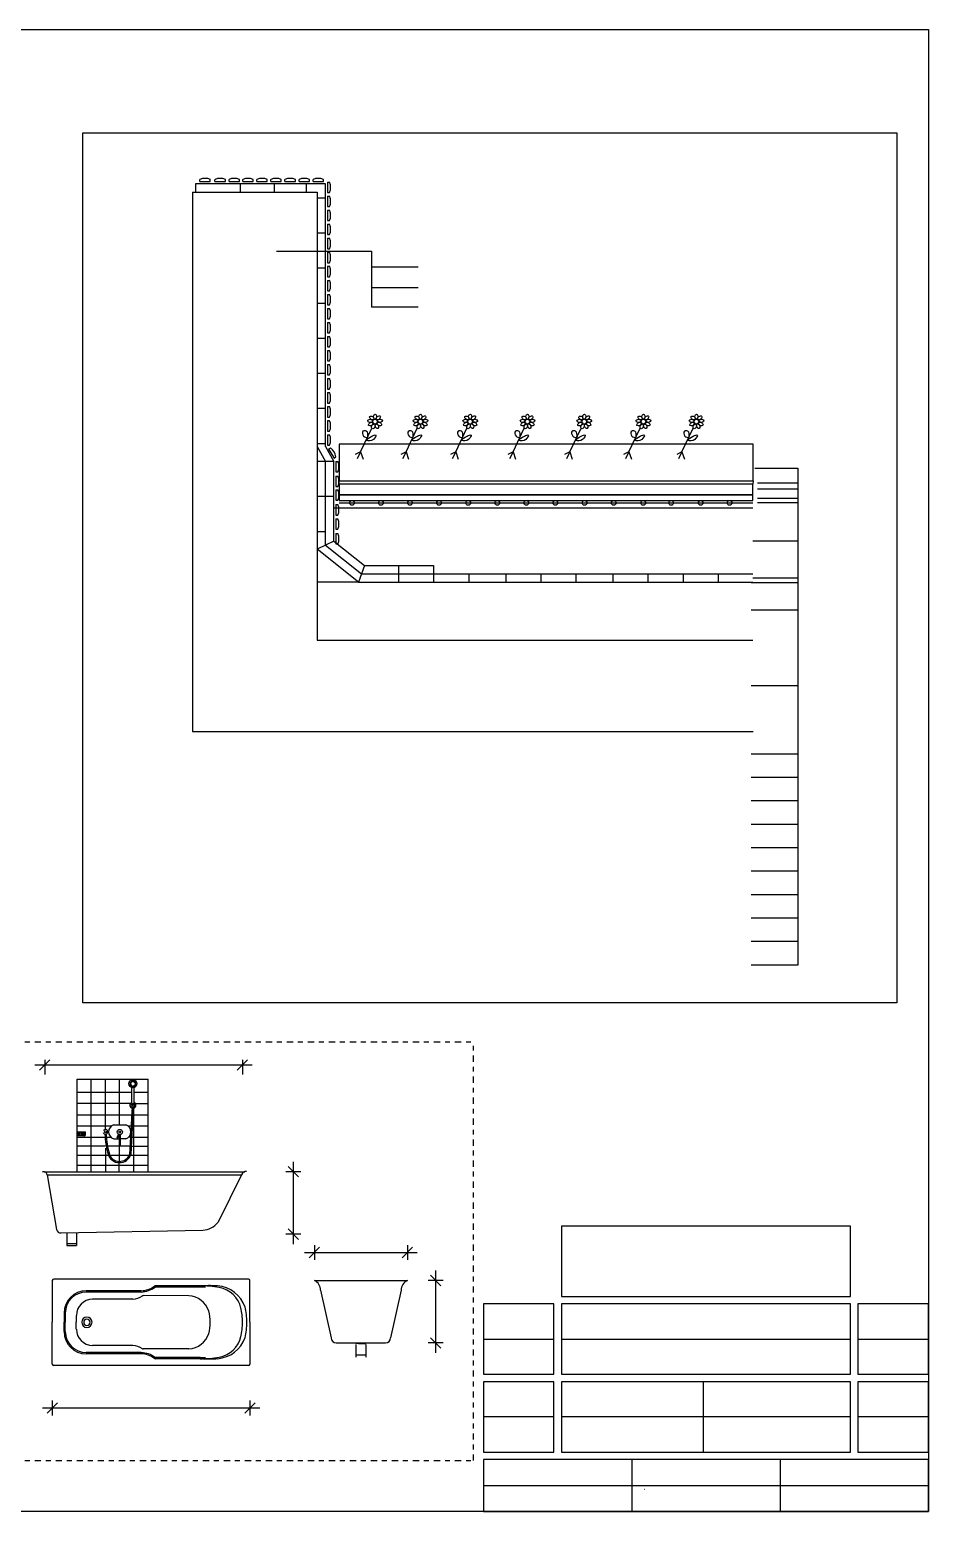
# Model space of a CAD drawing. Header units: metres. Extents: x -220 to 294, y -29 to 18.
# Drawn here: x 275.8 to 293.99, y -12 to 18 of the extents above; entities that cross this region are included whole.
import ezdxf

# ---------------------------------------------------------------- set-up
doc = ezdxf.new("R2010")
doc.units = ezdxf.units.M
doc.header["$MEASUREMENT"] = 0
doc.linetypes.add('DASHDOT4', pattern=[0.265, 0.125, -0.0625, 0.015, -0.0625])
for name, color, linetype in [('Cizgi', 7, 'Continuous'), ('G_YAZI', 7, 'Continuous'), ('Kutuphane', 7, 'Continuous'), ('LAYER3', 5, 'Continuous'), ('LAYER4', 3, 'Continuous'), ('Standart', 7, 'Continuous'), ('ÇERÇEVE', 1, 'Continuous')]:
    doc.layers.add(name, color=color, linetype=linetype)

msp = doc.modelspace()

# ---------------------------------------------------------------- linework, layer by layer
at = {"color": 7}
for p, q in [((279.249, 14.925), (279.249, 14.967)), ((279.249, 14.925), (279.46, 14.925)), ((279.46, 14.925), (279.46, 14.967)), ((279.46, 14.925), (279.46, 14.967)), ((279.555, 14.925), (279.555, 14.967)), ((279.555, 14.925), (279.766, 14.925)), ((279.766, 14.925), (279.766, 14.967)), ((279.766, 14.925), (279.766, 14.967)), ((279.839, 14.925), (279.839, 14.967)), ((279.839, 14.925), (280.051, 14.925)), ((280.051, 14.925), (280.051, 14.967)), ((280.051, 14.925), (280.051, 14.967)), ((280.062, 14.876), (280.062, 14.708)), ((280.117, 14.925), (280.117, 14.967)), ((280.117, 14.925), (280.328, 14.925)), ((280.328, 14.925), (280.328, 14.967)), ((280.328, 14.925), (280.328, 14.967)), ((280.401, 14.925), (280.401, 14.967)), ((280.401, 14.925), (280.612, 14.925)), ((280.612, 14.925), (280.612, 14.967)), ((280.612, 14.925), (280.612, 14.967)), ((280.685, 14.925), (280.685, 14.967)), ((280.685, 14.925), (280.897, 14.925)), ((280.75, 14.876), (280.75, 14.708)), ((280.897, 14.925), (280.897, 14.967)), ((280.897, 14.925), (280.897, 14.967)), ((280.971, 14.925), (280.971, 14.967)), ((280.971, 14.925), (281.183, 14.925)), ((281.182, 14.925), (281.182, 14.967)), ((281.183, 14.925), (281.183, 14.967)), ((281.255, 14.925), (281.255, 14.967)), ((281.255, 14.925), (281.467, 14.925)), ((281.398, 14.876), (281.398, 14.708)), ((281.466, 14.925), (281.466, 14.967)), ((281.467, 14.925), (281.467, 14.967)), ((281.539, 14.925), (281.539, 14.967)), ((281.54, 14.925), (281.751, 14.925)), ((281.751, 14.925), (281.751, 14.967)), ((281.751, 14.925), (281.751, 14.967)), ((281.831, 14.913), (281.873, 14.913)), ((281.831, 14.913), (281.831, 14.702)), ((281.831, 14.702), (281.873, 14.702)), ((281.789, 14.589), (281.621, 14.589)), ((281.831, 14.629), (281.873, 14.629)), ((281.831, 14.629), (281.831, 14.418)), ((281.831, 14.418), (281.873, 14.418)), ((281.831, 14.345), (281.873, 14.345)), ((281.831, 14.345), (281.831, 14.133)), ((281.831, 14.133), (281.873, 14.133)), ((281.789, 13.879), (281.621, 13.879)), ((281.831, 14.061), (281.873, 14.061)), ((281.831, 14.061), (281.831, 13.849)), ((281.831, 13.849), (281.873, 13.849)), ((280.8, 13.513), (282.725, 13.513)), ((281.831, 13.776), (281.873, 13.776)), ((281.831, 13.776), (281.831, 13.565)), ((281.831, 13.565), (281.873, 13.565)), ((282.725, 13.513), (282.725, 12.381)), ((281.831, 13.493), (281.873, 13.493)), ((281.831, 13.492), (281.831, 13.281)), ((281.831, 13.281), (281.873, 13.281)), ((281.831, 13.208), (281.831, 12.997)), ((281.831, 13.208), (281.873, 13.208)), ((281.789, 13.169), (281.621, 13.169)), ((281.831, 12.997), (281.873, 12.997)), ((281.831, 12.924), (281.873, 12.924)), ((281.831, 12.924), (281.831, 12.713)), ((281.831, 12.713), (281.873, 12.713)), ((281.831, 12.64), (281.873, 12.64)), ((281.831, 12.64), (281.831, 12.428)), ((281.789, 12.458), (281.621, 12.458)), ((281.831, 12.428), (281.873, 12.428)), ((281.831, 12.356), (281.873, 12.356)), ((281.831, 12.356), (281.831, 12.145)), ((281.831, 12.145), (281.873, 12.145)), ((281.831, 12.072), (281.873, 12.072)), ((281.831, 12.072), (281.831, 11.861)), ((281.789, 11.748), (281.621, 11.748)), ((281.831, 11.861), (281.873, 11.861)), ((281.831, 11.788), (281.873, 11.788)), ((281.831, 11.787), (281.831, 11.576)), ((281.831, 11.576), (281.873, 11.576)), ((281.831, 11.504), (281.873, 11.504)), ((281.831, 11.504), (281.831, 11.292)), ((281.831, 11.292), (281.873, 11.292)), ((281.831, 11.22), (281.873, 11.22)), ((281.831, 11.219), (281.831, 11.008)), ((281.789, 11.038), (281.621, 11.038)), ((281.831, 11.008), (281.873, 11.008)), ((281.831, 10.936), (281.873, 10.936)), ((281.831, 10.936), (281.831, 10.724)), ((281.831, 10.724), (281.873, 10.724)), ((281.831, 10.651), (281.873, 10.651)), ((281.831, 10.651), (281.831, 10.44)), ((281.789, 10.328), (281.621, 10.328)), ((281.831, 10.439), (281.873, 10.439)), ((281.831, 10.367), (281.873, 10.367)), ((281.831, 10.367), (281.831, 10.156)), ((281.831, 10.156), (281.873, 10.156)), ((281.831, 10.083), (281.873, 10.083)), ((281.831, 10.083), (281.831, 9.871)), ((281.789, 9.617), (281.621, 9.617)), ((281.831, 9.871), (281.873, 9.871)), ((281.831, 9.799), (281.873, 9.799)), ((281.831, 9.799), (281.831, 9.588)), ((281.831, 9.588), (281.873, 9.588)), ((281.855, 9.509), (281.892, 9.53)), ((281.855, 9.509), (281.963, 9.327)), ((281.963, 9.327), (282, 9.349)), ((282.501, 9.45), (282.394, 9.395)), ((282.501, 9.45), (282.431, 9.307)), ((282.501, 9.45), (282.55, 9.302)), ((283.42, 9.45), (283.313, 9.395)), ((283.42, 9.45), (283.351, 9.307)), ((283.42, 9.45), (283.469, 9.302)), ((284.426, 9.45), (284.319, 9.395)), ((284.426, 9.45), (284.356, 9.307)), ((284.426, 9.45), (284.475, 9.302)), ((285.585, 9.45), (285.478, 9.395)), ((285.585, 9.45), (285.515, 9.307)), ((285.585, 9.45), (285.633, 9.302)), ((286.734, 9.45), (286.627, 9.395)), ((286.734, 9.45), (286.665, 9.307)), ((286.734, 9.45), (286.783, 9.302)), ((287.931, 9.45), (287.824, 9.395)), ((287.931, 9.45), (287.862, 9.307)), ((287.931, 9.45), (287.98, 9.302)), ((289.004, 9.45), (288.897, 9.395)), ((289.004, 9.45), (288.934, 9.307)), ((289.004, 9.45), (289.053, 9.302)), ((281.999, 9.258), (282.041, 9.258)), ((281.999, 9.258), (281.999, 9.047)), ((281.999, 9.047), (282.041, 9.047)), ((281.999, 8.958), (282.041, 8.958)), ((281.999, 8.958), (281.999, 8.747)), ((281.999, 8.747), (282.041, 8.747)), ((281.957, 8.545), (281.621, 8.545)), ((281.999, 8.682), (282.041, 8.682)), ((281.999, 8.682), (281.999, 8.471)), ((281.999, 8.471), (282.041, 8.471)), ((281.999, 8.383), (282.041, 8.383)), ((281.999, 8.383), (281.999, 8.171)), ((281.999, 8.171), (282.041, 8.171)), ((281.789, 7.835), (281.621, 7.835)), ((281.999, 8.097), (282.041, 8.097)), ((281.999, 8.097), (281.999, 7.885)), ((281.999, 7.885), (282.041, 7.885)), ((281.789, 7.564), (281.621, 7.484)), ((281.957, 7.645), (281.789, 7.564)), ((281.999, 7.797), (282.041, 7.797)), ((281.999, 7.797), (281.999, 7.586)), ((281.999, 7.586), (282.041, 7.586)), ((283.268, 7.148), (283.268, 6.812)), ((283.979, 6.98), (283.979, 6.812)), ((284.689, 6.98), (284.689, 6.812)), ((285.437, 6.98), (285.437, 6.812)), ((286.147, 6.98), (286.147, 6.812)), ((286.858, 6.98), (286.858, 6.812)), ((287.605, 6.98), (287.605, 6.812)), ((288.316, 6.98), (288.316, 6.812)), ((289.026, 6.98), (289.026, 6.812)), ((289.736, 6.98), (289.736, 6.812))]:
    msp.add_line(p, q, dxfattribs=at)
at = {"color": 7, "linetype": 'ByBlock'}
msp.add_line((282.461, 6.812), (281.621, 6.812), dxfattribs=at)
msp.add_lwpolyline([(276.878, 15.913), (293.353, 15.913), (293.353, -1.705), (276.878, -1.705)], close=True)
at = {"color": 7}
for points in [[(282.066, 8.862), (290.446, 8.862), (290.446, 9.609), (282.066, 9.609)], [(290.441, 8.8), (282.066, 8.8), (282.069, 8.862), (290.444, 8.862)], [(282.066, 8.579), (290.441, 8.579), (290.441, 8.8), (282.066, 8.8)], [(282.066, 8.465), (290.441, 8.465), (290.441, 8.579), (282.066, 8.579)]]:
    msp.add_lwpolyline(points, close=True, dxfattribs=at)
for centre in [(282.792, 10.063), (283.712, 10.063), (284.717, 10.063), (285.876, 10.063), (287.026, 10.063), (288.223, 10.063), (289.295, 10.063)]:
    msp.add_circle(centre, 0.0476, dxfattribs=at)
at = {"color": 7, "linetype": 'ByBlock'}
for centre in [(282.327, 8.418), (282.327, 8.418), (282.912, 8.418), (282.912, 8.418), (283.501, 8.418), (284.089, 8.418), (284.679, 8.418), (285.267, 8.418), (285.854, 8.418), (286.442, 8.418), (287.033, 8.418), (287.623, 8.418), (288.22, 8.418), (288.785, 8.418), (289.382, 8.418), (289.967, 8.418)]:
    msp.add_circle(centre, 0.047, dxfattribs=at)
at = {"color": 7}
for centre, start, end in [((279.355, 14.714), 67.3801, 112.6199), ((279.661, 14.714), 67.3801, 112.6199), ((279.945, 14.714), 67.3801, 112.6199), ((280.223, 14.714), 67.3801, 112.6199), ((280.507, 14.714), 67.3801, 112.6199), ((280.791, 14.714), 67.3801, 112.6199), ((281.077, 14.714), 67.3801, 112.6199), ((281.361, 14.714), 67.3801, 112.6199), ((281.645, 14.714), 67.3801, 112.6199), ((281.62, 14.807), 337.3801, 22.6199), ((281.62, 14.523), 337.3801, 22.6199), ((281.62, 14.239), 337.3801, 22.6199), ((281.62, 13.955), 337.3801, 22.6199), ((281.62, 13.671), 337.3801, 22.6199), ((281.62, 13.387), 337.3801, 22.6199), ((281.62, 13.102), 337.3801, 22.6199), ((281.62, 12.819), 337.3801, 22.6199), ((281.62, 12.534), 337.3801, 22.6199), ((281.62, 12.25), 337.3801, 22.6199), ((281.62, 11.966), 337.3801, 22.6199), ((281.62, 11.682), 337.3801, 22.6199), ((281.62, 11.398), 337.3801, 22.6199), ((281.62, 11.114), 337.3801, 22.6199), ((281.62, 10.83), 337.3801, 22.6199), ((281.62, 10.545), 337.3801, 22.6199), ((281.62, 10.262), 337.3801, 22.6199), ((281.62, 9.977), 337.3801, 22.6199), ((281.62, 9.693), 337.3801, 22.6199), ((281.728, 9.31), 8.0637, 53.3035), ((281.788, 9.152), 337.3801, 22.6199), ((281.788, 8.853), 337.3801, 22.6199), ((281.788, 8.577), 337.3801, 22.6199), ((281.788, 8.277), 337.3801, 22.6199), ((281.788, 7.991), 337.3801, 22.6199), ((281.788, 7.691), 337.3801, 22.6199)]:
    msp.add_arc(centre, 0.275, start, end, dxfattribs=at)
for points in [[(282.79, 10.107), (282.762, 10.174), (282.797, 10.213), (282.826, 10.164), (282.792, 10.105)], [(283.709, 10.107), (283.682, 10.174), (283.717, 10.213), (283.745, 10.164), (283.712, 10.105)], [(284.715, 10.107), (284.687, 10.174), (284.722, 10.213), (284.751, 10.164), (284.717, 10.105)], [(285.873, 10.107), (285.846, 10.174), (285.881, 10.213), (285.91, 10.164), (285.876, 10.105)], [(287.023, 10.107), (286.995, 10.174), (287.03, 10.213), (287.059, 10.164), (287.025, 10.105)], [(288.22, 10.107), (288.192, 10.174), (288.228, 10.213), (288.256, 10.164), (288.222, 10.105)], [(289.292, 10.107), (289.265, 10.174), (289.3, 10.213), (289.329, 10.164), (289.295, 10.105)], [(282.751, 10.074), (282.683, 10.048), (282.645, 10.083), (282.694, 10.111), (282.753, 10.077)], [(282.755, 10.043), (282.715, 9.981), (282.663, 9.988), (282.687, 10.04), (282.754, 10.046)], [(282.773, 10.103), (282.701, 10.117), (282.688, 10.168), (282.745, 10.165), (282.776, 10.105)], [(282.785, 10.018), (282.785, 9.945), (282.737, 9.922), (282.729, 9.979), (282.783, 10.02)], [(282.812, 10.023), (282.865, 9.973), (282.85, 9.923), (282.803, 9.956), (282.809, 10.023)], [(282.816, 10.103), (282.845, 10.17), (282.898, 10.172), (282.883, 10.117), (282.817, 10.1)], [(282.832, 10.043), (282.905, 10.039), (282.925, 9.99), (282.868, 9.985), (282.83, 10.041)], [(282.836, 10.082), (282.902, 10.112), (282.943, 10.079), (282.895, 10.048), (282.835, 10.079)], [(283.671, 10.074), (283.603, 10.048), (283.564, 10.083), (283.614, 10.111), (283.672, 10.077)], [(283.674, 10.043), (283.635, 9.981), (283.583, 9.988), (283.606, 10.04), (283.674, 10.046)], [(283.693, 10.103), (283.621, 10.117), (283.607, 10.168), (283.664, 10.165), (283.695, 10.105)], [(283.704, 10.018), (283.704, 9.945), (283.657, 9.922), (283.649, 9.979), (283.703, 10.02)], [(283.731, 10.023), (283.784, 9.973), (283.769, 9.923), (283.722, 9.956), (283.728, 10.023)], [(283.736, 10.103), (283.765, 10.17), (283.817, 10.172), (283.802, 10.117), (283.737, 10.1)], [(283.752, 10.043), (283.824, 10.039), (283.845, 9.99), (283.788, 9.985), (283.749, 10.041)], [(283.755, 10.082), (283.822, 10.112), (283.862, 10.079), (283.814, 10.048), (283.754, 10.079)], [(284.676, 10.074), (284.608, 10.048), (284.57, 10.083), (284.619, 10.111), (284.678, 10.077)], [(284.68, 10.043), (284.64, 9.981), (284.588, 9.988), (284.612, 10.04), (284.679, 10.046)], [(284.698, 10.103), (284.627, 10.117), (284.613, 10.168), (284.67, 10.165), (284.701, 10.105)], [(284.71, 10.018), (284.71, 9.945), (284.662, 9.922), (284.655, 9.979), (284.708, 10.02)], [(284.737, 10.023), (284.79, 9.973), (284.775, 9.923), (284.728, 9.956), (284.734, 10.023)], [(284.741, 10.103), (284.77, 10.17), (284.823, 10.172), (284.808, 10.117), (284.742, 10.1)], [(284.757, 10.043), (284.83, 10.039), (284.85, 9.99), (284.793, 9.985), (284.755, 10.041)], [(284.761, 10.082), (284.827, 10.112), (284.868, 10.079), (284.82, 10.048), (284.76, 10.079)], [(285.835, 10.074), (285.767, 10.048), (285.729, 10.083), (285.778, 10.111), (285.837, 10.077)], [(285.839, 10.043), (285.799, 9.981), (285.747, 9.988), (285.771, 10.04), (285.838, 10.046)], [(285.857, 10.103), (285.785, 10.117), (285.772, 10.168), (285.829, 10.165), (285.86, 10.105)], [(285.869, 10.018), (285.868, 9.945), (285.821, 9.922), (285.813, 9.979), (285.867, 10.02)], [(285.896, 10.023), (285.949, 9.973), (285.933, 9.923), (285.887, 9.956), (285.893, 10.023)], [(285.9, 10.103), (285.929, 10.17), (285.982, 10.172), (285.967, 10.117), (285.901, 10.1)], [(285.916, 10.043), (285.989, 10.039), (286.009, 9.99), (285.952, 9.985), (285.914, 10.041)], [(285.92, 10.082), (285.986, 10.112), (286.027, 10.079), (285.979, 10.048), (285.919, 10.079)], [(286.984, 10.074), (286.917, 10.048), (286.878, 10.083), (286.928, 10.111), (286.986, 10.077)], [(286.988, 10.043), (286.949, 9.981), (286.896, 9.988), (286.92, 10.04), (286.988, 10.046)], [(287.006, 10.103), (286.935, 10.117), (286.921, 10.168), (286.978, 10.165), (287.009, 10.105)], [(287.018, 10.018), (287.018, 9.945), (286.97, 9.922), (286.963, 9.979), (287.016, 10.02)], [(287.045, 10.023), (287.098, 9.973), (287.083, 9.923), (287.036, 9.956), (287.042, 10.023)], [(287.05, 10.103), (287.078, 10.17), (287.131, 10.172), (287.116, 10.117), (287.05, 10.1)], [(287.065, 10.043), (287.138, 10.039), (287.158, 9.99), (287.102, 9.985), (287.063, 10.041)], [(287.069, 10.082), (287.135, 10.112), (287.176, 10.079), (287.128, 10.048), (287.068, 10.079)], [(288.182, 10.074), (288.114, 10.048), (288.075, 10.083), (288.125, 10.111), (288.183, 10.077)], [(288.185, 10.043), (288.146, 9.981), (288.093, 9.988), (288.117, 10.04), (288.185, 10.046)], [(288.203, 10.103), (288.132, 10.117), (288.118, 10.168), (288.175, 10.165), (288.206, 10.105)], [(288.215, 10.018), (288.215, 9.945), (288.167, 9.922), (288.16, 9.979), (288.213, 10.02)], [(288.242, 10.023), (288.295, 9.973), (288.28, 9.923), (288.233, 9.956), (288.239, 10.023)], [(288.247, 10.103), (288.275, 10.17), (288.328, 10.172), (288.313, 10.117), (288.248, 10.1)], [(288.262, 10.043), (288.335, 10.039), (288.356, 9.99), (288.299, 9.985), (288.26, 10.041)], [(288.266, 10.082), (288.332, 10.112), (288.373, 10.079), (288.325, 10.048), (288.265, 10.079)], [(289.254, 10.074), (289.186, 10.048), (289.148, 10.083), (289.197, 10.111), (289.256, 10.077)], [(289.258, 10.043), (289.218, 9.981), (289.166, 9.988), (289.19, 10.04), (289.257, 10.046)], [(289.276, 10.103), (289.204, 10.117), (289.191, 10.168), (289.248, 10.165), (289.279, 10.105)], [(289.288, 10.018), (289.287, 9.945), (289.24, 9.922), (289.232, 9.979), (289.286, 10.02)], [(289.315, 10.023), (289.368, 9.973), (289.352, 9.923), (289.306, 9.956), (289.312, 10.023)], [(289.319, 10.103), (289.348, 10.17), (289.401, 10.172), (289.386, 10.117), (289.32, 10.1)], [(289.335, 10.043), (289.408, 10.039), (289.428, 9.99), (289.371, 9.985), (289.333, 10.041)], [(289.339, 10.082), (289.405, 10.112), (289.446, 10.079), (289.398, 10.048), (289.338, 10.079)]]:
    msp.add_spline(points, degree=3, dxfattribs=at)
for points, knots in [([(282.645, 9.749), (282.649, 9.8), (282.656, 9.879), (282.518, 9.883), (282.548, 9.752), (282.61, 9.744), (282.64, 9.742)], [0, 0, 0, 0, 0.1473921, 0.2283152, 0.3459981, 0.4446897, 0.4446897, 0.4446897, 0.4446897]), ([(282.61, 9.679), (282.642, 9.71), (282.691, 9.759), (282.848, 9.817), (282.746, 9.659), (282.662, 9.671), (282.611, 9.681)], [0, 0, 0, 0, 0.1796593, 0.2784476, 0.3965305, 0.5775598, 0.5775598, 0.5775598, 0.5775598]), ([(283.564, 9.749), (283.569, 9.8), (283.575, 9.879), (283.438, 9.883), (283.467, 9.752), (283.53, 9.744), (283.559, 9.742)], [0, 0, 0, 0, 0.1473921, 0.2283152, 0.3459981, 0.4446897, 0.4446897, 0.4446897, 0.4446897]), ([(283.529, 9.679), (283.561, 9.71), (283.61, 9.759), (283.768, 9.817), (283.665, 9.659), (283.581, 9.671), (283.53, 9.681)], [0, 0, 0, 0, 0.1796593, 0.2784476, 0.3965305, 0.5775598, 0.5775598, 0.5775598, 0.5775598]), ([(284.57, 9.749), (284.574, 9.8), (284.581, 9.879), (284.443, 9.883), (284.473, 9.752), (284.535, 9.744), (284.565, 9.742)], [0, 0, 0, 0, 0.1473921, 0.2283152, 0.3459981, 0.4446897, 0.4446897, 0.4446897, 0.4446897]), ([(284.535, 9.679), (284.567, 9.71), (284.616, 9.759), (284.773, 9.817), (284.671, 9.659), (284.587, 9.671), (284.536, 9.681)], [0, 0, 0, 0, 0.1796593, 0.2784476, 0.3965305, 0.5775598, 0.5775598, 0.5775598, 0.5775598]), ([(285.729, 9.749), (285.733, 9.8), (285.74, 9.879), (285.602, 9.883), (285.632, 9.752), (285.694, 9.744), (285.724, 9.742)], [0, 0, 0, 0, 0.1473921, 0.2283152, 0.3459981, 0.4446897, 0.4446897, 0.4446897, 0.4446897]), ([(285.694, 9.679), (285.726, 9.71), (285.775, 9.759), (285.932, 9.817), (285.83, 9.659), (285.745, 9.671), (285.694, 9.681)], [0, 0, 0, 0, 0.1796593, 0.2784476, 0.3965305, 0.5775598, 0.5775598, 0.5775598, 0.5775598]), ([(286.878, 9.749), (286.882, 9.8), (286.889, 9.879), (286.751, 9.883), (286.781, 9.752), (286.844, 9.744), (286.873, 9.742)], [0, 0, 0, 0, 0.1473921, 0.2283152, 0.3459981, 0.4446897, 0.4446897, 0.4446897, 0.4446897]), ([(286.843, 9.679), (286.875, 9.71), (286.924, 9.759), (287.082, 9.817), (286.979, 9.659), (286.895, 9.671), (286.844, 9.681)], [0, 0, 0, 0, 0.1796593, 0.2784476, 0.3965305, 0.5775598, 0.5775598, 0.5775598, 0.5775598]), ([(288.075, 9.749), (288.08, 9.8), (288.086, 9.879), (287.949, 9.883), (287.978, 9.752), (288.041, 9.744), (288.07, 9.742)], [0, 0, 0, 0, 0.1473921, 0.2283152, 0.3459981, 0.4446897, 0.4446897, 0.4446897, 0.4446897]), ([(288.04, 9.679), (288.072, 9.71), (288.121, 9.759), (288.279, 9.817), (288.176, 9.659), (288.092, 9.671), (288.041, 9.681)], [0, 0, 0, 0, 0.1796593, 0.2784476, 0.3965305, 0.5775598, 0.5775598, 0.5775598, 0.5775598]), ([(289.148, 9.749), (289.152, 9.8), (289.159, 9.879), (289.021, 9.883), (289.051, 9.752), (289.113, 9.744), (289.143, 9.742)], [0, 0, 0, 0, 0.1473921, 0.2283152, 0.3459981, 0.4446897, 0.4446897, 0.4446897, 0.4446897]), ([(289.113, 9.679), (289.145, 9.71), (289.194, 9.759), (289.351, 9.817), (289.249, 9.659), (289.165, 9.671), (289.114, 9.681)], [0, 0, 0, 0, 0.1796593, 0.2784476, 0.3965305, 0.5775598, 0.5775598, 0.5775598, 0.5775598])]:
    msp.add_open_spline(points, degree=3, knots=knots, dxfattribs=at)
at = {"layer": 'Cizgi', "color": 18, "linetype": 'Continuous', "lineweight": -3}
msp.add_lwpolyline([(245.615, 18), (293.989, 18), (293.989, -12), (245.615, -12)], dxfattribs=at)
at = {"layer": 'Cizgi', "color": 137, "linetype": 'DASHDOT4', "lineweight": -3}
for points in [[(274.634, -2.492), (284.787, -2.492)], [(284.787, -10.972), (284.787, -2.492)], [(274.634, -10.972), (284.787, -10.972)]]:
    msp.add_lwpolyline(points, dxfattribs=at)
at = {"layer": 'Cizgi', "color": 118, "linetype": 'Continuous', "lineweight": -3}
msp.add_lwpolyline([(288.239, -11.55), (288.245, -11.55)], dxfattribs=at)
at = {"layer": 'G_YAZI', "color": 238, "linetype": 'Continuous', "lineweight": -3}
for points in [[(286.564, -6.225), (286.564, -7.65)], [(292.414, -6.225), (286.564, -6.225)], [(292.414, -7.65), (292.414, -6.225)], [(284.989, -7.8), (284.989, -9.225)], [(286.414, -7.8), (284.989, -7.8)], [(286.414, -9.225), (286.414, -7.8)], [(286.564, -7.65), (292.414, -7.65)], [(286.564, -7.8), (286.564, -9.225)], [(292.414, -7.8), (286.564, -7.8)], [(292.414, -9.225), (292.414, -7.8)], [(292.564, -7.8), (292.564, -9.225)], [(293.989, -7.8), (292.564, -7.8)], [(293.989, -9.225), (293.989, -7.8)], [(284.989, -9.225), (286.414, -9.225)], [(286.564, -9.225), (292.414, -9.225)], [(292.564, -9.225), (293.989, -9.225)], [(284.989, -9.375), (284.989, -10.8)], [(286.414, -9.375), (284.989, -9.375)], [(286.414, -10.8), (286.414, -9.375)], [(286.564, -9.375), (286.564, -10.8)], [(292.414, -9.375), (286.564, -9.375)], [(292.414, -10.8), (292.414, -9.375)], [(292.564, -9.375), (292.564, -10.8)], [(293.989, -9.375), (292.564, -9.375)], [(293.989, -10.8), (293.989, -9.375)], [(284.989, -10.8), (286.414, -10.8)], [(286.564, -10.8), (292.414, -10.8)], [(292.564, -10.8), (293.989, -10.8)], [(284.989, -10.95), (284.989, -12)], [(293.989, -10.95), (284.989, -10.95)], [(293.989, -12), (293.989, -10.95)], [(284.989, -12), (293.989, -12)]]:
    msp.add_lwpolyline(points, dxfattribs=at)
at = {"layer": 'G_YAZI', "color": 178, "linetype": 'Continuous', "lineweight": -3}
for points in [[(284.989, -8.512), (286.414, -8.512)], [(286.564, -8.512), (292.414, -8.512)], [(292.564, -8.512), (293.989, -8.512)], [(289.433, -9.375), (289.433, -10.8)], [(286.414, -10.087), (284.989, -10.087)], [(292.414, -10.087), (286.559, -10.087)], [(293.989, -10.087), (292.564, -10.087)], [(287.989, -10.95), (287.989, -12)], [(290.989, -10.95), (290.989, -12)], [(284.989, -11.475), (293.989, -11.475)]]:
    msp.add_lwpolyline(points, dxfattribs=at)
at = {"layer": 'Kutuphane', "color": 36, "linetype": 'Continuous', "lineweight": -3}
for points in [[(276.263, -7.327), (276.263, -8.172)], [(280.233, -7.297), (276.293, -7.297)], [(279.254, -7.435), (278.351, -7.435)], [(279.254, -7.46), (278.351, -7.46)], [(280.263, -8.172), (280.263, -7.327)], [(278.063, -7.535), (276.951, -7.535)], [(278.063, -7.56), (276.951, -7.56)], [(277.893, -7.706), (277.079, -7.706)], [(279.023, -7.633), (278.104, -7.632)], [(276.501, -7.985), (276.501, -8.172)], [(276.526, -7.985), (276.526, -8.172)], [(276.749, -8.035), (276.749, -8.172)], [(276.263, -9.017), (276.263, -8.172)], [(276.501, -8.36), (276.501, -8.172)], [(276.526, -8.36), (276.526, -8.172)], [(276.749, -8.31), (276.749, -8.172)], [(280.263, -8.172), (280.263, -9.017)], [(277.893, -8.639), (277.079, -8.639)], [(278.063, -8.785), (276.951, -8.785)], [(278.063, -8.81), (276.951, -8.81)], [(279.023, -8.711), (278.104, -8.712)], [(279.254, -8.885), (278.351, -8.885)], [(279.254, -8.91), (278.351, -8.91)], [(280.233, -9.047), (276.293, -9.047)]]:
    msp.add_lwpolyline(points, dxfattribs=at)
for centre, radius, start, end in [((276.293, -7.327), 0.03, 90, 180), ((278.037, -7.035), 0.5, 272.9684, 305.6389), ((278.037, -7.035), 0.525, 272.9684, 305.6389), ((278.351, -7.472), 0.0375, 90, 125.6389), ((278.351, -7.472), 0.0125, 90, 125.6389), ((279.254, -9.685), 2.25, 80.1618, 90), ((279.254, -9.685), 2.225, 87.1769, 90), ((279.442, -9.767), 2.337, 85.9507, 93.1017), ((279.562, -8.072), 0.637, 18.8062, 85.9507), ((279.544, -8.01), 0.55, 13.0173, 80.1618), ((280.233, -7.327), 0.03, 0, 90), ((276.951, -7.985), 0.45, 90, 180), ((276.951, -7.985), 0.425, 90, 180), ((277.079, -8.035), 0.329, 90, 180), ((277.874, -7.34), 0.366, 272.9684, 305.6389), ((278.104, -7.66), 0.0275, 90, 125.6389), ((278.99, -8.099), 0.467, 18.8062, 85.9507), ((276.963, -8.172), 0.104, 0, 180), ((278.479, -8.172), 0.979, 360, 13.6017), ((278.863, -8.172), 1.25, 360, 13.6017), ((278.863, -8.172), 1.337, 360, 13.6017), ((276.951, -8.36), 0.45, 180, 270), ((276.951, -8.36), 0.425, 180, 270), ((277.079, -8.31), 0.329, 180, 270), ((276.963, -8.172), 0.104, 180, 0), ((276.963, -8.172), 0.065, 0, 180), ((276.963, -8.172), 0.065, 180, 0), ((278.99, -8.246), 0.467, 274.0493, 341.1938), ((278.479, -8.172), 0.979, 346.3983, 360), ((278.863, -8.172), 1.25, 346.3983, 0), ((278.863, -8.172), 1.337, 346.3983, 0), ((277.874, -9.005), 0.366, 54.3611, 87.0316), ((279.562, -8.273), 0.637, 274.0493, 341.1938), ((279.544, -8.335), 0.55, 279.8382, 346.9827), ((278.037, -9.309), 0.5, 54.3611, 87.0316), ((278.037, -9.309), 0.525, 54.3611, 87.0316), ((278.104, -8.685), 0.0275, 234.3611, 270), ((278.351, -8.872), 0.0375, 234.3611, 270), ((278.351, -8.872), 0.0125, 234.3612, 270), ((279.254, -6.66), 2.25, 270, 279.8382), ((279.254, -6.66), 2.225, 270, 272.8231), ((279.442, -6.577), 2.337, 266.8983, 274.0493), ((276.293, -9.017), 0.03, 180, 270), ((280.233, -9.017), 0.03, 270, 360)]:
    msp.add_arc(centre, radius, start, end, dxfattribs=at)
at = {"layer": 'LAYER3', "color": 7, "linetype": 'ByBlock'}
for p, q in [((283.666, 13.191), (282.725, 13.191)), ((283.666, 12.769), (282.725, 12.769)), ((283.666, 12.381), (282.725, 12.381)), ((282.501, 9.45), (282.729, 9.93)), ((283.42, 9.45), (283.649, 9.93)), ((284.426, 9.45), (284.654, 9.93)), ((285.585, 9.45), (285.813, 9.93)), ((286.734, 9.45), (286.962, 9.93)), ((287.931, 9.45), (288.159, 9.93)), ((289.004, 9.45), (289.232, 9.93)), ((290.477, 9.118), (291.348, 9.118)), ((291.348, 9.118), (291.348, -0.938)), ((290.532, 8.822), (291.348, 8.822)), ((290.532, 8.701), (291.348, 8.701)), ((290.532, 8.511), (291.348, 8.511)), ((290.532, 8.425), (291.348, 8.425)), ((290.441, 7.649), (291.348, 7.649)), ((290.407, 6.803), (291.348, 6.803)), ((290.441, 6.899), (291.348, 6.899)), ((290.407, 6.253), (291.348, 6.253)), ((290.407, 4.724), (291.348, 4.724)), ((291.348, 3.333), (290.407, 3.333)), ((291.348, 2.859), (290.407, 2.859)), ((291.348, 2.859), (290.407, 2.859)), ((291.348, 2.384), (290.407, 2.384)), ((291.348, 1.91), (290.407, 1.91)), ((291.348, 1.435), (290.407, 1.435)), ((291.348, 0.96), (290.407, 0.96)), ((291.348, 0.486), (290.407, 0.486)), ((291.348, 0.011), (290.407, 0.011)), ((291.348, -0.463), (290.407, -0.463)), ((291.348, -0.938), (290.407, -0.938))]:
    msp.add_line(p, q, dxfattribs=at)
at = {"layer": 'LAYER4', "color": 7, "linetype": 'ByBlock'}
for p, q in [((279.101, 14.708), (281.621, 14.708)), ((281.789, 14.876), (279.159, 14.876)), ((279.159, 14.876), (279.159, 14.708)), ((281.621, 14.708), (281.621, 5.636)), ((281.789, 9.559), (281.789, 14.876)), ((281.621, 9.559), (281.789, 9.256)), ((281.789, 9.559), (281.957, 9.256)), ((281.957, 9.256), (281.621, 9.256)), ((281.789, 7.564), (281.789, 9.256)), ((281.957, 7.645), (281.957, 9.256)), ((281.789, 7.564), (282.52, 6.98)), ((281.957, 7.645), (282.579, 7.148)), ((282.461, 6.812), (281.621, 7.484)), ((282.579, 7.148), (282.461, 6.812)), ((282.52, 6.98), (290.441, 6.98)), ((282.579, 7.148), (283.979, 7.148)), ((283.979, 7.148), (283.979, 6.98)), ((282.461, 6.812), (290.441, 6.812)), ((281.621, 5.636), (290.441, 5.636))]:
    msp.add_line(p, q, dxfattribs=at)
at = {"layer": 'Standart', "color": 59, "linetype": 'Continuous', "lineweight": -3}
for points in [[(275.909, -2.962), (280.309, -2.962)], [(276.215, -2.856), (276.003, -3.068)], [(276.109, -2.856), (276.109, -3.156)], [(280.215, -2.856), (280.003, -3.068)], [(280.109, -2.856), (280.109, -3.156)], [(281.035, -5.017), (281.247, -5.229)], [(281.141, -6.588), (281.141, -4.923)], [(281.291, -5.123), (280.991, -5.123)], [(281.035, -6.282), (281.247, -6.494)], [(281.291, -6.388), (280.991, -6.388)], [(281.366, -6.76), (283.647, -6.76)], [(281.672, -6.654), (281.46, -6.866)], [(281.566, -6.61), (281.566, -6.91)], [(283.553, -6.654), (283.341, -6.866)], [(283.447, -6.61), (283.447, -6.91)], [(284.021, -8.79), (284.021, -7.125)], [(284.171, -7.325), (283.871, -7.325)], [(283.915, -7.219), (284.127, -7.431)], [(284.171, -8.59), (283.871, -8.59)], [(283.915, -8.484), (284.127, -8.696)], [(276.369, -9.8), (276.157, -10.012)], [(276.263, -9.756), (276.263, -10.056)], [(280.369, -9.8), (280.157, -10.012)], [(280.263, -9.756), (280.263, -10.056)], [(276.063, -9.906), (280.463, -9.906)]]:
    msp.add_lwpolyline(points, dxfattribs=at)
at = {"layer": 'Standart', "color": 136, "linetype": 'Continuous', "lineweight": -3}
for points in [[(276.763, -5.123), (276.763, -3.248)], [(276.763, -3.248), (278.2, -3.248)], [(277.051, -5.123), (277.051, -3.248)], [(277.34, -4.27), (277.34, -3.248)], [(277.613, -3.248), (277.613, -4.177)], [(277.916, -3.267), (277.916, -3.248)], [(278.2, -5.123), (278.2, -3.248)], [(276.763, -3.51), (277.866, -3.51)], [(277.921, -3.51), (278.2, -3.51)], [(277.845, -3.74), (276.763, -3.74)], [(277.684, -3.74), (277.453, -3.74)], [(277.684, -3.74), (277.453, -3.74)], [(277.916, -5.123), (277.916, -3.835)], [(277.942, -3.74), (278.2, -3.74)], [(276.763, -3.971), (278.2, -3.971)], [(276.763, -4.197), (277.465, -4.197)], [(277.791, -4.197), (277.858, -4.197)], [(277.882, -4.197), (278.2, -4.197)], [(276.763, -4.422), (277.448, -4.422)], [(277.845, -4.422), (277.808, -4.422)], [(277.869, -4.422), (278.2, -4.422)], [(277.34, -4.606), (276.763, -4.606)], [(276.763, -4.789), (277.398, -4.789)], [(277.34, -4.647), (277.34, -5.123)], [(277.834, -4.606), (277.381, -4.606)], [(277.426, -4.789), (277.818, -4.789)], [(277.613, -4.582), (277.613, -4.915)], [(277.845, -4.789), (278.2, -4.789)], [(277.859, -4.606), (278.2, -4.606)], [(276.763, -4.99), (278.2, -4.99)], [(277.613, -5.123), (277.613, -4.94)]]:
    msp.add_lwpolyline(points, dxfattribs=at)
at = {"layer": 'Standart', "color": 167, "linetype": 'Continuous', "lineweight": -3}
for points in [[(277.866, -3.418), (277.866, -3.744)], [(277.921, -3.744), (277.921, -3.418)], [(277.881, -3.812), (277.824, -4.775)], [(277.902, -3.812), (277.85, -4.775)], [(277.866, -3.744), (277.921, -3.744)], [(277.875, -3.744), (277.875, -3.778)], [(277.875, -3.778), (277.894, -3.778)], [(277.913, -3.778), (277.894, -3.778)], [(277.913, -3.744), (277.913, -3.778)], [(277.506, -4.177), (277.75, -4.177)], [(276.763, -4.319), (276.936, -4.319)], [(276.763, -4.328), (276.927, -4.328)], [(276.898, -4.39), (276.763, -4.39)], [(276.898, -4.4), (276.763, -4.4)], [(276.787, -4.328), (276.787, -4.39)], [(276.816, -4.328), (276.816, -4.39)], [(276.845, -4.328), (276.845, -4.39)], [(276.873, -4.328), (276.873, -4.39)], [(276.902, -4.328), (276.902, -4.39)], [(276.927, -4.357), (276.927, -4.328)], [(276.936, -4.357), (276.936, -4.319)], [(276.936, -4.361), (276.936, -4.357)], [(277.506, -4.456), (277.613, -4.456)], [(277.604, -4.366), (277.571, -4.436)], [(277.571, -4.436), (277.585, -4.442)], [(277.585, -4.442), (277.619, -4.389)], [(277.619, -4.407), (277.613, -4.407)], [(277.613, -4.407), (277.643, -4.407)], [(277.613, -4.407), (277.613, -4.582)], [(277.619, -4.372), (277.619, -4.407)], [(277.637, -4.372), (277.637, -4.407)], [(277.643, -4.582), (277.643, -4.407)], [(277.75, -4.456), (277.643, -4.456)], [(277.613, -4.582), (277.643, -4.582)]]:
    msp.add_lwpolyline(points, dxfattribs=at)
at = {"layer": 'Standart', "color": 36, "linetype": 'Continuous', "lineweight": -3}
for points in [[(276.097, -5.123), (280.156, -5.123)], [(276.156, -5.183), (276.348, -6.29)], [(276.156, -5.183), (280.092, -5.183)], [(280.092, -5.183), (279.618, -6.146)], [(276.444, -6.361), (279.309, -6.304)], [(276.557, -6.361), (276.557, -6.616)], [(276.557, -6.574), (276.755, -6.574)], [(276.755, -6.361), (276.755, -6.616)], [(276.557, -6.616), (276.755, -6.616)], [(281.566, -7.325), (283.447, -7.325)], [(281.566, -7.325), (283.447, -7.325)], [(281.692, -7.523), (281.904, -8.484)], [(281.692, -7.523), (281.904, -8.484)], [(283.321, -7.523), (283.109, -8.484)], [(283.321, -7.523), (283.109, -8.484)], [(282.01, -8.59), (283.003, -8.59)], [(282.01, -8.59), (283.003, -8.59)], [(282.408, -8.603), (282.408, -8.59)], [(282.408, -8.603), (282.408, -8.59)], [(282.457, -8.603), (282.408, -8.603)], [(282.457, -8.603), (282.408, -8.603)], [(282.408, -8.624), (282.408, -8.878)], [(282.408, -8.624), (282.408, -8.878)], [(282.457, -8.603), (282.606, -8.603)], [(282.457, -8.603), (282.606, -8.603)], [(282.606, -8.603), (282.606, -8.59)], [(282.606, -8.603), (282.606, -8.59)], [(282.606, -8.624), (282.606, -8.878)], [(282.606, -8.624), (282.606, -8.878)], [(282.606, -8.837), (282.408, -8.837)], [(282.606, -8.837), (282.408, -8.837)]]:
    msp.add_lwpolyline(points, dxfattribs=at)
at = {"layer": 'Standart', "color": 167, "linetype": 'Continuous', "lineweight": -3}
for centre, radius in [((277.894, -3.343), 0.08), ((277.863, -3.301), 0.0104), ((277.894, -3.291), 0.0104), ((277.925, -3.301), 0.0104), ((277.844, -3.327), 0.0104), ((277.844, -3.36), 0.0104), ((277.863, -3.386), 0.0104), ((277.894, -3.396), 0.0104), ((277.925, -3.386), 0.0104), ((277.944, -3.327), 0.0104), ((277.944, -3.36), 0.0104), ((277.34, -4.316), 0.0218), ((277.628, -4.319), 0.0527), ((277.628, -4.319), 0.0182)]:
    msp.add_circle(centre, radius, dxfattribs=at)
for centre, radius, start, end in [((277.894, -3.778), 0.0614, 116.808, 255.5307), ((277.894, -3.778), 0.0343, 124.6569, 247.2943), ((277.894, -3.778), 0.0343, 88.8688, 91.1312), ((277.894, -3.778), 0.0614, 275.7332, 63.192), ((277.894, -3.778), 0.0343, 283.6157, 58.05), ((277.547, -4.316), 0.145, 106.3407, 253.6593), ((277.709, -4.316), 0.145, 286.3407, 73.6593), ((276.898, -4.361), 0.0385, 270, 0), ((276.898, -4.361), 0.0288, 270, 0), ((277.34, -4.316), 0.0462, 193.9195, 155.2452), ((279.24, -4.268), 1.916, 182.7951, 195.2073), ((279.24, -4.268), 1.89, 182.9013, 195.3098), ((277.622, -4.699), 0.241, 197.2019, 341.6181), ((277.622, -4.699), 0.216, 198.254, 339.4444)]:
    msp.add_arc(centre, radius, start, end, dxfattribs=at)
at = {"layer": 'Standart', "color": 36, "linetype": 'Continuous', "lineweight": -3}
for centre, radius, start, end in [((276.09, -5.189), 0.066, 5.6343, 117.2604), ((280.185, -5.218), 0.0996, 84.3461, 159.4945), ((276.432, -6.277), 0.0849, 189.1682, 278.3356), ((276.432, -6.277), 0.0849, 189.1682, 278.3356), ((279.294, -5.894), 0.41, 272.0321, 322.0747), ((279.294, -5.894), 0.41, 272.0321, 322.0747), ((281.467, -7.527), 0.226, 1.1697, 63.8379), ((281.467, -7.527), 0.226, 1.1697, 63.8379), ((283.547, -7.527), 0.226, 116.1621, 178.8303), ((283.547, -7.527), 0.226, 116.1621, 178.8303), ((282.013, -8.481), 0.109, 181.6749, 268.4403), ((282.013, -8.481), 0.109, 181.6749, 268.4403), ((283, -8.481), 0.109, 271.5597, 358.3251), ((283, -8.481), 0.109, 271.5597, 358.3251)]:
    msp.add_arc(centre, radius, start, end, dxfattribs=at)
at = {"layer": 'ÇERÇEVE', "color": 7}
for p, q in [((279.101, 14.708), (279.101, 3.788)), ((282.067, 8.418), (290.441, 8.418)), ((281.957, 8.318), (290.441, 8.318)), ((279.101, 3.788), (290.446, 3.788))]:
    msp.add_line(p, q, dxfattribs=at)

doc.saveas('drawing.dxf')
